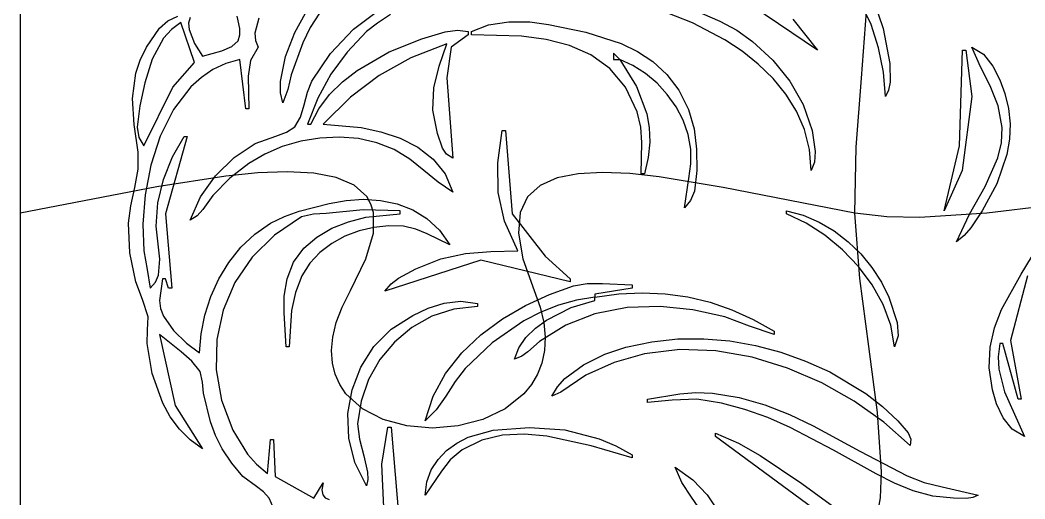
# Model space of a CAD drawing. Extents: x -47 to 700, y -217 to 268.
# Drawn here: x -25.1 to 59.2, y -170.5 to -130.3 of the extents above; entities that cross this region are included whole.
import ezdxf

# ---------------------------------------------------------------- set-up
doc = ezdxf.new("R2010")
doc.units = 0

msp = doc.modelspace()

# ---------------------------------------------------------------- linework, layer by layer
at = {"layer": 'Layer 1'}
for p, q in [((-25.0553, -6.53888), (-25.0553, -216.539)), ((41.8114, -132.86303), (34.29765, -127.76773)), ((46.309727, -130.712703), (45.423445, -128.872932)), ((46.532173, -128.757369), (47.33821, -131.04967)), ((-2.007656, -131.375747), (-1.11256, -129.75418)), ((0.05322, -129.75418), (-0.714631, -130.962353)), ((2.900752, -131.09487), (5.128953, -129.416432)), ((31.330086, -130.576884), (28.489037, -129.45423)), ((30.67006, -129.14907), (33.635122, -130.419986)), ((45.510794, -135.216031), (45.925423, -129.610387)), ((-13.369256, -131.032558), (-12.667794, -130.415221)), ((-12.667794, -130.415221), (-11.82127, -130.01301)), ((-11.56253, -130.53139), (-12.362492, -131.120297)), ((-10.44012, -133.89966), (-11.56253, -130.53139)), ((-10.783595, -130.118353), (-10.927148, -130.594698)), ((-10.927148, -130.594698), (-10.882883, -131.139387)), ((-6.637424, -131.053567), (-6.85595, -130.01308)), ((-5.023647, -130.185113), (-5.358438, -131.445013)), ((4.913598, -130.594888), (3.98341, -131.3086)), ((6.004962, -129.875749), (4.913598, -130.594888)), ((14.238812, -130.739408), (15.94588, -130.492702)), ((15.94588, -130.492702), (17.695601, -130.502793)), ((17.695601, -130.502793), (19.26975, -130.70399)), ((34.03834, -131.99954), (31.330086, -130.576884)), ((33.635122, -130.419986), (35.060924, -131.196124)), ((39.73866, -130.27197), (41.8114, -132.86303)), ((-14.45573, -132.60406), (-13.369256, -131.032558)), ((-12.362492, -131.120297), (-13.021542, -131.851873)), ((-10.882883, -131.139387), (-10.415129, -132.30975)), ((-6.615339, -131.590608), (-6.637424, -131.053567)), ((-5.358438, -131.445013), (-5.314853, -132.046133)), ((-2.792613, -133.406651), (-2.007656, -131.375747)), ((-0.714631, -130.962353), (-1.334904, -132.243024)), ((0.976171, -133.139203), (2.900752, -131.09487)), ((3.98341, -131.3086), (2.379231, -133.026319)), ((8.64721, -131.91322), (10.603737, -131.322036)), ((10.603737, -131.322036), (11.615359, -131.186719)), ((11.615359, -131.186719), (12.53328, -131.3086)), ((12.53328, -131.3086), (12.53328, -131.5675)), ((12.79262, -131.3086), (14.238812, -130.739408)), ((12.79262, -131.5675), (12.79262, -131.3086)), ((19.26975, -130.70399), (22.384472, -131.356243)), ((22.384472, -131.356243), (25.35456, -132.295031)), ((35.060924, -131.196124), (36.37049, -132.12873)), ((46.9474, -132.676356), (46.309727, -130.712703)), ((47.33821, -131.04967), (47.881365, -133.982542)), ((-13.021542, -131.851873), (-13.988404, -133.620851)), ((-7.300418, -132.554883), (-6.76965, -132.08582)), ((-6.76965, -132.08582), (-6.615339, -131.590608)), ((-5.314853, -132.046133), (-5.08533, -132.60396)), ((-1.334904, -132.243024), (-2.32183, -134.93577)), ((5.90794, -133.01427), (8.64721, -131.91322)), ((12.53328, -131.5675), (11.10856, -132.60413)), ((17.007281, -131.70416), (12.79262, -131.5675)), ((19.065957, -131.975558), (17.007281, -131.70416)), ((21.019676, -132.471731), (19.065957, -131.975558)), ((25.35456, -132.295031), (26.73336, -132.965555)), ((35.497032, -132.955554), (34.03834, -131.99954)), ((36.37049, -132.12873), (38.070445, -133.71151)), ((-14.993536, -133.708384), (-14.45573, -132.60406)), ((-10.415129, -132.30975), (-9.7488, -133.38134)), ((-9.7488, -133.38135), (-8.130285, -132.931202)), ((-8.130285, -132.931202), (-7.300418, -132.554883)), ((-5.08533, -132.60396), (-5.719031, -133.740988)), ((-0.5946, -135.45409), (0.976171, -133.139203)), ((2.379231, -133.026319), (1.018667, -134.88536)), ((3.204599, -134.566887), (5.90794, -133.01427)), ((10.71995, -132.34472), (7.700505, -133.507)), ((10.077158, -134.213532), (10.71995, -132.34472)), ((11.10856, -132.60413), (10.71995, -135.19519)), ((22.814051, -133.259728), (21.019676, -132.471731)), ((25.22909, -133.64024), (24.71078, -133.12245)), ((24.71078, -133.12245), (24.71078, -133.64024)), ((26.73336, -132.965555), (28.013593, -133.820126)), ((36.857236, -134.033217), (35.497032, -132.955554)), ((47.345059, -134.707469), (46.9474, -132.676356)), ((53.72973, -140.8951), (53.98914, -132.86303)), ((53.98914, -132.86303), (54.24804, -132.86303)), ((54.24804, -132.86303), (54.76636, -136.74962)), ((55.498455, -134.256377), (54.76633, -132.60413)), ((54.76633, -132.60413), (55.752189, -133.202047)), ((-15.349606, -134.789789), (-14.993536, -133.708384)), ((-13.988404, -133.620851), (-14.606101, -135.593959)), ((-12.25396, -135.9724), (-10.44012, -133.89966)), ((-9.7488, -133.38134), (-9.7488, -133.38135)), ((-7.811252, -133.985226), (-8.880769, -134.493234)), ((-6.63975, -133.64059), (-7.811252, -133.985226)), ((-6.12144, -137.78607), (-6.63975, -133.64059)), ((-5.719031, -133.740988), (-5.929279, -135.050059)), ((-3.212578, -135.489758), (-2.792613, -133.406651)), ((7.700505, -133.507), (5.060944, -134.977112)), ((24.394693, -134.406596), (22.814051, -133.259728)), ((24.71078, -133.64024), (25.22909, -133.64024)), ((26.342513, -134.148625), (25.22909, -133.64024)), ((25.22909, -133.64024), (26.637145, -135.920791)), ((28.013593, -133.820126), (29.174457, -134.896217)), ((38.070445, -133.71151), (39.507786, -135.460964)), ((47.881365, -133.982542), (47.902918, -135.549813)), ((55.752189, -133.202047), (56.526121, -134.195578)), ((-15.622042, -136.927869), (-15.349606, -134.789789)), ((-8.880769, -134.493234), (-9.851027, -135.148446)), ((1.976863, -135.516787), (3.204599, -134.566887)), ((9.648762, -136.033305), (10.077158, -134.213532)), ((25.707212, -135.979384), (24.394693, -134.406596)), ((27.394277, -134.822037), (26.342513, -134.148625)), ((28.362568, -135.639511), (27.394277, -134.822037)), ((38.089364, -135.230992), (36.857236, -134.033217)), ((47.5113, -136.74962), (47.345059, -134.707469)), ((56.301395, -135.862649), (55.498455, -134.256377)), ((56.526121, -134.195578), (57.11107, -135.365032)), ((-14.606101, -135.593959), (-15.01762, -137.52683)), ((-9.851027, -135.148446), (-10.724749, -135.934689)), ((-5.929279, -135.050059), (-5.86254, -137.78607)), ((-3.206048, -136.439282), (-3.212578, -135.489758)), ((-2.32183, -134.93577), (-2.612914, -136.17583)), ((-0.953667, -136.382823), (-0.5946, -135.45409)), ((1.018667, -134.88536), (-0.090328, -136.899186)), ((0.890663, -136.584681), (1.976863, -135.516787)), ((5.060944, -134.977112), (2.659835, -136.815163)), ((10.71995, -135.19519), (11.23775, -141.93173)), ((29.225571, -136.580081), (28.362568, -135.639511)), ((29.174457, -134.896217), (30.19515, -136.2313)), ((39.163824, -136.547345), (38.089364, -135.230992)), ((39.507786, -135.460964), (40.6286, -137.412015)), ((45.071555, -141.008473), (45.510794, -135.216031)), ((47.902918, -135.549813), (47.770316, -136.216016)), ((57.11107, -135.365032), (57.52998, -136.49072)), ((-14.6719, -140.8951), (-12.25396, -135.9724)), ((-10.724749, -135.934689), (-12.193493, -137.835593)), ((-3.0127, -137.26793), (-3.206048, -136.439282)), ((-2.612914, -136.17583), (-3.01274, -137.26793)), ((-1.220073, -137.459447), (-0.953667, -136.382823)), ((9.561658, -137.887353), (9.648762, -136.033305)), ((26.69722, -138.04514), (25.707212, -135.979384)), ((26.637145, -135.920791), (27.500976, -138.190454)), ((30.19515, -136.2313), (31.014155, -137.837785)), ((47.770316, -136.216016), (47.51132, -136.74959)), ((56.973715, -137.523796), (56.301395, -135.862649)), ((57.52998, -136.49072), (57.846274, -137.763479)), ((-15.484053, -139.106365), (-15.622042, -136.927869)), ((-3.01274, -137.26793), (-3.0127, -137.26793)), ((-0.090328, -136.899186), (-0.9398, -139.08126)), ((-0.009816, -137.772272), (0.890663, -136.584681)), ((2.659835, -136.815163), (0.35575, -139.08126)), ((29.961472, -137.622781), (29.225571, -136.580081)), ((40.051027, -137.980741), (39.163824, -136.547345)), ((47.51132, -136.74959), (47.5113, -136.74962)), ((54.76636, -136.74962), (53.94522, -142.96784)), ((-15.01762, -137.52683), (-15.232521, -139.319415)), ((-12.193493, -137.835593), (-13.308805, -140.066584)), ((-5.86254, -137.78607), (-6.12144, -137.78607)), ((-1.529922, -138.494315), (-1.220073, -137.459447)), ((-0.68039, -139.08126), (-0.009816, -137.772272)), ((9.94274, -139.85899), (9.561658, -137.887353)), ((26.995967, -139.315289), (26.69722, -138.04514)), ((27.500976, -138.190454), (27.705829, -139.362619)), ((30.548457, -138.746645), (29.961472, -137.622781)), ((31.014155, -137.837785), (31.477647, -139.468414)), ((40.721384, -139.529646), (40.051027, -137.980741)), ((40.6286, -137.412015), (41.37897, -139.59959)), ((57.31398, -139.34067), (56.973715, -137.523796)), ((57.846274, -137.763479), (57.966558, -139.049711)), ((-2.01932, -139.29778), (-1.529922, -138.494315)), ((30.964711, -139.930706), (30.548457, -138.746645)), ((-15.14665, -141.41334), (-15.484053, -139.106365)), ((-15.232521, -139.319415), (-15.103183, -140.1877)), ((-3.606016, -140.074149), (-2.710052, -139.745375)), ((-2.710052, -139.745375), (-2.01932, -139.29778)), ((-0.9398, -139.08126), (-0.68039, -139.08126)), ((0.35575, -139.08126), (3.536917, -139.340572)), ((3.536917, -139.340572), (5.202981, -139.701075)), ((5.202981, -139.701075), (6.817687, -140.247795)), ((10.368249, -141.09594), (9.94274, -139.85899)), ((15.020312, -142.30892), (15.38461, -139.59958)), ((15.38461, -139.59958), (15.64351, -139.59958)), ((15.64351, -139.59958), (16.20471, -146.59553)), ((27.087612, -140.610977), (26.995967, -139.315289)), ((27.705829, -139.362619), (27.74705, -140.581764)), ((31.477647, -139.468414), (31.677773, -141.16462)), ((41.145305, -141.192524), (40.721384, -139.529646)), ((41.37897, -139.59959), (41.622517, -141.355789)), ((57.251937, -140.643881), (57.31398, -139.34067)), ((57.966558, -139.049711), (57.909712, -140.336667)), ((-15.103183, -140.1877), (-14.6719, -140.8951)), ((-13.308805, -140.066584), (-14.09249, -142.4983)), ((-11.04465, -140.11769), (-12.85798, -146.59534)), ((-12.282836, -141.815321), (-11.30355, -140.11769)), ((-11.30355, -140.11769), (-11.04465, -140.11769)), ((-7.111587, -141.859616), (-5.34419, -140.67909)), ((-5.34419, -140.67909), (-3.606016, -140.074149)), ((-1.524597, -140.502414), (-3.081652, -140.955136)), ((0.089806, -140.232087), (-1.524597, -140.502414)), ((1.721265, -140.15529), (0.089806, -140.232087)), ((3.329486, -140.283156), (1.721265, -140.15529)), ((4.874179, -140.626818), (3.329486, -140.283156)), ((6.31505, -141.19741), (4.874179, -140.626818)), ((6.817687, -140.247795), (8.304777, -141.004975)), ((27.04293, -143.22726), (27.087612, -140.610977)), ((27.74705, -140.581764), (27.615447, -141.864455)), ((31.18842, -141.154), (30.964711, -139.930706)), ((56.956189, -141.900613), (57.251937, -140.643881)), ((57.909712, -140.336667), (57.694615, -141.611599)), ((-15.146341, -142.845437), (-15.14665, -141.41334)), ((-14.6719, -140.8951), (-14.6719, -140.8951)), ((-3.081652, -140.955136), (-4.541067, -141.579119)), ((7.616755, -142.004527), (6.31505, -141.19741)), ((8.304777, -141.004975), (9.587989, -141.996855)), ((10.709136, -141.593971), (10.368249, -141.09594)), ((31.195088, -142.404334), (31.18842, -141.154)), ((31.677773, -141.16462), (31.70668, -142.96784)), ((41.2932, -142.96784), (41.145305, -141.192524)), ((41.622517, -141.355789), (41.566555, -142.258802)), ((44.9472, -146.539), (45.071555, -141.008473)), ((52.4342, -146.33611), (53.72973, -140.8951)), ((-13.03402, -143.699265), (-12.282836, -141.815321)), ((-8.671906, -143.392906), (-7.111587, -141.859616)), ((-5.86255, -142.36323), (-7.472598, -143.594677)), ((-4.541067, -141.579119), (-5.86255, -142.36323)), ((8.81759, -142.95896), (7.616755, -142.004527)), ((9.587989, -141.996855), (10.591067, -143.247676)), ((11.23775, -141.93173), (10.709136, -141.593971)), ((15.050647, -144.791937), (15.020312, -142.30892)), ((27.615447, -141.864455), (27.30183, -143.22726)), ((31.039739, -143.630549), (31.195088, -142.404334)), ((41.566555, -142.258802), (41.29317, -142.96786)), ((55.891931, -144.307654), (56.956189, -141.900613)), ((57.694615, -141.611599), (56.865189, -144.074394)), ((-15.42121, -144.373903), (-15.146341, -142.845437)), ((-14.09249, -142.4983), (-14.566351, -145.001381)), ((-5.122705, -143.158219), (-7.81009, -143.426969)), ((-2.64425, -143.0615), (-5.122705, -143.158219)), ((-0.4331, -143.174547), (-2.64425, -143.0615)), ((1.452371, -143.535094), (-0.4331, -143.174547)), ((9.99783, -143.928685), (8.81759, -142.95896)), ((10.591067, -143.247676), (11.23775, -144.78168)), ((21.735503, -143.222997), (19.977762, -143.574645)), ((23.78075, -143.11775), (21.735503, -143.222997)), ((26.067286, -143.220511), (23.78075, -143.11775)), ((28.548895, -143.492887), (26.067286, -143.220511)), ((27.30183, -143.22726), (27.04293, -143.22726)), ((31.70668, -142.96784), (31.493011, -144.676076)), ((41.29317, -142.96786), (41.2932, -142.96784)), ((53.94522, -142.96784), (52.4342, -146.33611)), ((-7.81009, -143.426969), (-13.578156, -144.329625)), ((-13.503009, -145.670862), (-13.03402, -143.699265)), ((-9.92862, -145.177845), (-8.671906, -143.392906)), ((-7.472598, -143.594677), (-8.88562, -145.04058)), ((2.95379, -144.180875), (1.452371, -143.535094)), ((11.23775, -144.78168), (9.99783, -143.928685)), ((19.977762, -143.574645), (18.553741, -144.211087)), ((33.912469, -144.392906), (28.548895, -143.492887)), ((30.6701, -146.07721), (31.039739, -143.630549)), ((56.865189, -144.074394), (55.62932, -146.33611)), ((-13.578156, -144.329625), (-25.053, -146.539)), ((-15.763954, -145.91192), (-15.42121, -144.373903)), ((4.012781, -145.149625), (2.95379, -144.180875)), ((15.571847, -147.204977), (15.050647, -144.791937)), ((18.553741, -144.211087), (17.509656, -145.170719)), ((31.493011, -144.676076), (31.178463, -145.466511)), ((44.947, -146.539), (33.912469, -144.392906)), ((54.577903, -146.627828), (55.891931, -144.307654)), ((-14.566351, -145.001381), (-14.752193, -147.446465)), ((-13.63571, -147.63145), (-13.503009, -145.670862)), ((-10.7852, -147.11332), (-9.92862, -145.177845)), ((-8.88562, -145.04058), (-9.719748, -146.235875)), ((-1.650984, -146.379724), (0.874, -145.73133)), ((0.874, -145.73133), (2.285234, -145.465452)), ((2.285234, -145.465452), (3.726743, -145.3696)), ((3.726743, -145.3696), (5.162228, -145.458441)), ((4.358125, -145.766905), (4.012781, -145.149625)), ((4.570972, -146.479078), (4.358125, -145.766905)), ((5.162228, -145.458441), (6.555388, -145.746643)), ((6.555388, -145.746643), (7.869924, -146.248873)), ((17.509656, -145.170719), (16.891724, -146.491932)), ((31.178463, -145.466511), (30.67005, -146.07721)), ((-15.96727, -147.37267), (-15.763954, -145.91192)), ((-12.85798, -146.59534), (-12.34018, -152.81356)), ((-9.719748, -146.235875), (-10.193163, -146.75967)), ((-2.880101, -146.804621), (-1.650984, -146.379724)), ((-0.439834, -146.608315), (-1.45763, -146.85425)), ((0.61511, -146.55246), (-0.439834, -146.608315)), ((3.717524, -146.250209), (0.61511, -146.55246)), ((6.83334, -146.33594), (3.717524, -146.250209)), ((3.946799, -146.87575), (6.83334, -146.59536)), ((4.569988, -148.206969), (4.570972, -146.479078)), ((6.83334, -146.59536), (6.83334, -146.33594)), ((7.869924, -146.248873), (9.069538, -146.979799)), ((16.20471, -146.59553), (18.96837, -150.13589)), ((16.891724, -146.491932), (16.74616, -148.213121)), ((30.67005, -146.07721), (30.6701, -146.07721)), ((39.22142, -146.59554), (39.22142, -146.33613)), ((39.22142, -146.33613), (40.623665, -146.707129)), ((40.856052, -147.373306), (39.22142, -146.59554)), ((47.632261, -146.841869), (44.947, -146.539)), ((45.374134, -152.023824), (44.9472, -146.539)), ((56.013094, -146.544469), (50.404871, -146.90648)), ((55.62932, -146.33611), (54.668886, -147.764206)), ((61.373582, -145.900035), (56.013094, -146.544469)), ((-15.844129, -149.848679), (-15.96727, -147.37267)), ((-14.752193, -147.446465), (-14.67182, -149.70419)), ((-10.193163, -146.75967), (-10.78525, -147.11332)), ((-10.78525, -147.11332), (-10.7852, -147.11332)), ((-5.372085, -148.292438), (-4.0487, -147.37257)), ((-4.0487, -147.37257), (-2.880101, -146.804621)), ((-1.45763, -146.85425), (-3.728016, -148.37546)), ((1.089935, -147.796485), (2.485479, -147.248616)), ((2.485479, -147.248616), (3.946799, -146.87575)), ((9.069538, -146.979799), (10.11793, -147.954089)), ((16.68014, -149.70438), (15.571847, -147.204977)), ((40.623665, -146.707129), (41.961953, -147.277967)), ((42.436975, -148.386724), (40.856052, -147.373306)), ((41.961953, -147.277967), (43.221394, -148.025274)), ((50.404871, -146.90648), (47.632261, -146.841869)), ((53.4708, -148.92717), (54.577903, -146.627828)), ((-13.325982, -150.387426), (-13.63571, -147.63145)), ((-6.539241, -149.398584), (-5.372085, -148.292438)), ((-0.181479, -148.534277), (1.089935, -147.796485)), ((3.3695, -148.019053), (2.182408, -148.468759)), ((4.605551, -147.727286), (3.3695, -148.019053)), ((3.951456, -150.371031), (4.569988, -148.206969)), ((5.857481, -147.596933), (4.605551, -147.727286)), ((7.09221, -147.63147), (5.857481, -147.596933)), ((8.131529, -147.862458), (7.09221, -147.63147)), ((9.097013, -148.270989), (8.131529, -147.862458)), ((10.9788, -149.18641), (9.097013, -148.270989)), ((10.11793, -147.954089), (10.9788, -149.18641)), ((16.74616, -148.213121), (17.11918, -150.372679)), ((43.221394, -148.025274), (44.387095, -148.925682)), ((54.668886, -147.764206), (54.113828, -148.407844)), ((-3.728016, -148.37546), (-5.592993, -150.225232)), ((-1.270406, -149.47691), (-0.181479, -148.534277)), ((1.077355, -149.072929), (0.087423, -149.828087)), ((2.182408, -148.468759), (1.077355, -149.072929)), ((43.919455, -149.605804), (42.436975, -148.386724)), ((44.387095, -148.925682), (45.444166, -149.955826)), ((54.113828, -148.407844), (53.4708, -148.92717)), ((53.4708, -148.92717), (53.4708, -148.92717)), ((58.892797, -151.654556), (60.72584, -148.6683)), ((-15.36266, -152.29537), (-15.844129, -149.848679)), ((-14.67182, -149.70419), (-14.384802, -151.254188)), ((-7.545645, -150.660782), (-6.539241, -149.398584)), ((-2.118492, -150.639301), (-1.270406, -149.47691)), ((0.087423, -149.828087), (-0.754309, -150.73076)), ((10.227399, -150.377887), (12.29612, -149.92517)), ((12.29612, -149.92517), (14.419254, -149.739941)), ((14.419254, -149.739941), (16.68014, -149.70438)), ((45.258761, -151.000554), (43.919455, -149.605804)), ((45.444166, -149.955826), (46.377717, -151.092335)), ((-13.445366, -151.74041), (-13.325982, -150.387426)), ((-8.386771, -152.048803), (-7.545645, -150.660782)), ((-5.592993, -150.225232), (-7.033492, -152.341218)), ((-2.66738, -152.03637), (-2.118492, -150.639301)), ((-0.754309, -150.73076), (-1.41476, -151.77747)), ((2.657, -153.009), (3.951456, -150.371031)), ((13.57077, -150.4816), (5.5387, -153.07265)), ((8.12975, -151.21591), (10.227399, -150.377887)), ((21.08452, -152.29545), (13.57077, -150.4816)), ((17.11918, -150.372679), (18.057, -153.009)), ((18.96837, -150.13589), (21.08452, -152.03654)), ((-14.384802, -151.254188), (-14.15351, -152.81356)), ((6.686497, -151.97397), (8.12975, -151.21591)), ((46.410161, -152.540983), (45.258761, -151.000554)), ((46.377717, -151.092335), (47.172855, -152.311842)), ((57.263642, -154.617531), (58.892797, -151.654556)), ((-14.789325, -153.76329), (-15.36266, -152.29537)), ((-14.15351, -152.81356), (-13.706815, -152.3243)), ((-13.706815, -152.3243), (-13.445366, -151.74041)), ((-13.11739, -152.03635), (-13.37629, -153.85019)), ((-12.85798, -152.03635), (-13.11739, -152.03635)), ((-12.59908, -152.81356), (-12.85798, -152.03635)), ((-9.058096, -153.532419), (-8.386771, -152.048803)), ((-7.033492, -152.341218), (-8.030447, -154.661073)), ((-2.898966, -153.490851), (-2.66738, -152.03637)), ((-1.41476, -151.77747), (-1.954841, -153.178995)), ((5.5387, -153.07265), (6.056029, -152.451602)), ((6.056029, -152.451602), (6.686497, -151.97397)), ((21.08452, -152.03654), (21.08452, -152.29545)), ((21.3434, -152.64116), (22.506376, -152.443145)), ((22.506376, -152.443145), (23.7818, -152.433802)), ((23.7818, -152.433802), (26.26661, -152.55436)), ((46.125794, -157.723219), (45.374134, -152.023824)), ((47.172855, -152.311842), (47.81469, -153.59098)), ((59.43032, -151.77716), (58.00508, -157.21817)), ((-12.34018, -152.81356), (-12.59908, -152.81356)), ((-1.954841, -153.178995), (-2.284659, -154.690868)), ((1.944758, -154.407633), (2.657, -153.009)), ((17.331723, -154.278805), (19.334623, -153.355501)), ((18.057, -153.009), (18.567621, -154.407633)), ((19.334623, -153.355501), (21.3434, -152.64116)), ((23.1572, -153.59096), (25.145095, -153.312226)), ((26.26661, -152.81377), (23.15724, -153.33157)), ((23.15724, -153.33157), (23.15724, -153.59099)), ((25.145095, -153.312226), (27.107726, -153.213251)), ((26.26661, -152.55436), (26.26661, -152.81377)), ((27.107726, -153.213251), (29.042088, -153.294868)), ((29.042088, -153.294868), (30.945176, -153.557906)), ((47.328922, -154.197102), (46.410161, -152.540983)), ((-14.32654, -155.23214), (-14.789325, -153.76329)), ((-13.37629, -153.85019), (-13.286251, -154.529518)), ((-9.555095, -155.081405), (-9.058096, -153.532419)), ((-2.917317, -154.891245), (-2.898966, -153.490851)), ((9.172754, -154.509366), (10.516066, -154.078531)), ((10.516066, -154.078531), (11.896888, -153.911361)), ((11.896888, -153.911361), (13.31185, -154.10925)), ((13.31185, -154.10925), (13.31185, -154.36814)), ((21.614186, -153.817334), (20.094956, -154.236645)), ((21.161887, -154.440751), (23.15721, -153.84986)), ((23.15724, -153.59099), (21.614186, -153.817334)), ((23.15721, -153.84986), (23.1572, -153.59096)), ((30.945176, -153.557906), (32.813986, -154.003199)), ((32.813986, -154.003199), (34.645513, -154.631578)), ((47.970313, -155.938918), (47.328922, -154.197102)), ((47.81469, -153.59098), (48.504961, -155.699191)), ((-13.286251, -154.529518), (-13.037511, -155.182355)), ((-8.030447, -154.661073), (-8.56479, -157.122449)), ((-2.75318, -157.73628), (-2.917317, -154.891245)), ((-2.284659, -154.690868), (-2.49428, -157.73628)), ((1.450506, -155.716031), (1.944758, -154.407633)), ((7.87032, -155.10247), (9.172754, -154.509366)), ((11.320941, -154.577645), (9.47279, -155.174353)), ((13.31185, -154.36814), (11.320941, -154.577645)), ((15.396649, -155.406568), (17.331723, -154.278805)), ((18.613753, -154.826522), (17.184779, -155.564562)), ((18.567621, -154.407633), (18.87326, -155.716031)), ((20.094956, -154.236645), (18.613753, -154.826522)), ((19.08802, -155.50184), (21.161887, -154.440751)), ((23.15721, -154.97279), (20.71476, -155.914909)), ((25.864409, -154.458005), (23.15721, -154.97279)), ((28.611222, -154.363884), (25.864409, -154.458005)), ((31.35153, -154.639069), (28.611222, -154.363884)), ((34.03921, -155.2322), (31.35153, -154.639069)), ((34.645513, -154.631578), (36.436752, -155.443874)), ((56.672128, -156.159817), (57.263642, -154.617531)), ((-14.36419, -156.344936), (-14.32654, -155.23214)), ((-13.037511, -155.182355), (-12.192191, -156.387953)), ((-9.873245, -156.665531), (-9.555095, -155.081405)), ((1.160146, -156.934195), (1.450506, -155.716031)), ((6.076739, -156.258208), (7.87032, -155.10247)), ((9.47279, -155.174353), (7.800757, -156.110553)), ((13.591351, -156.734287), (15.396649, -155.406568)), ((17.184779, -155.564562), (14.540332, -157.395523)), ((18.155696, -156.188276), (19.08802, -155.50184)), ((18.87326, -155.716031), (18.988014, -156.934195)), ((36.108936, -156.001117), (34.03921, -155.2322)), ((36.436752, -155.443874), (38.1847, -156.44092)), ((48.504961, -155.699191), (48.59133, -156.818612)), ((-14.41234, -157.47748), (-14.36419, -156.344936)), ((-11.552159, -158.174224), (-13.37622, -156.70027)), ((-13.37622, -156.70027), (-12.0378, -162.65907)), ((-12.192191, -156.387953), (-11.096853, -157.425763)), ((-10.00802, -158.25457), (-9.873245, -156.665531)), ((4.617476, -157.726969), (6.076739, -156.258208)), ((7.800757, -156.110553), (6.338201, -157.338535)), ((11.977778, -158.25746), (13.591351, -156.734287)), ((17.364613, -156.967741), (18.155696, -156.188276)), ((20.71476, -155.914909), (18.49341, -157.30495)), ((38.1847, -156.69982), (36.108936, -156.001117)), ((38.1847, -156.44092), (38.1847, -156.69982)), ((48.2896, -157.73644), (47.970313, -155.938918)), ((56.307512, -157.779716), (56.672128, -156.159817)), ((-13.970274, -159.992739), (-14.41234, -157.47748)), ((-11.096853, -157.425763), (-10.00802, -158.25457)), ((-8.56479, -157.122449), (-8.617453, -159.663002)), ((1.059578, -158.062125), (1.160146, -156.934195)), ((6.338201, -157.338535), (5.118483, -158.810587)), ((14.540332, -157.395523), (12.27524, -159.55031)), ((16.768396, -157.832064), (17.364613, -156.967741)), ((18.49341, -157.30495), (17.516935, -158.152027)), ((18.988014, -156.934195), (18.925984, -158.062125)), ((25.74808, -157.77933), (27.923948, -157.321594)), ((27.923948, -157.321594), (30.110462, -157.086208)), ((30.110462, -157.086208), (32.296821, -157.064401)), ((32.296821, -157.064401), (34.472225, -157.247401)), ((34.472225, -157.247401), (36.625873, -157.626439)), ((48.59133, -156.818612), (48.2896, -157.73646)), ((57.09816, -157.47759), (56.978975, -158.590176)), ((57.35757, -157.47759), (57.09816, -157.47759)), ((58.6531, -162.14138), (57.35757, -157.47759)), ((58.00508, -157.21817), (58.912, -162.14138)), ((-10.638863, -158.958734), (-11.552159, -158.174224)), ((-2.49428, -157.73628), (-2.75318, -157.73628)), ((1.134704, -159.09982), (1.059578, -158.062125)), ((3.512203, -159.442371), (4.617476, -157.726969)), ((10.617879, -159.971581), (11.977778, -158.25746)), ((16.42067, -158.77307), (16.768396, -157.832064)), ((17.516935, -158.152027), (17.017995, -158.5134)), ((18.925984, -158.062125), (18.701269, -159.09982)), ((22.2026, -159.241687), (23.981393, -158.366143)), ((23.981393, -158.366143), (25.74808, -157.77933)), ((27.3025, -158.34105), (24.775316, -159.059937)), ((30.270799, -157.981064), (27.3025, -158.34105)), ((33.298905, -158.087842), (30.270799, -157.981064)), ((36.330773, -158.616686), (33.298905, -158.087842)), ((36.625873, -157.626439), (38.746966, -158.192744)), ((38.746966, -158.192744), (40.824701, -158.937544)), ((46.84722, -163.254566), (46.125794, -157.723219)), ((48.2896, -157.73646), (48.2896, -157.73644)), ((56.228435, -159.50504), (56.307512, -157.779716)), ((-9.96506, -159.80912), (-10.638863, -158.958734)), ((1.371424, -160.047281), (1.134704, -159.09982)), ((5.118483, -158.810587), (4.174961, -160.478999)), ((17.017995, -158.5134), (16.42067, -158.77307)), ((18.701269, -159.09982), (18.327967, -160.047281)), ((20.641989, -160.411701), (22.2026, -159.241687)), ((24.775316, -159.059937), (22.37981, -160.11148)), ((39.310355, -159.522895), (36.330773, -158.616686)), ((40.824701, -158.937544), (42.84828, -159.85207)), ((56.978975, -158.590176), (57.029451, -159.616808)), ((-13.08382, -162.461007), (-13.970274, -159.992739)), ((-9.74413, -160.696667), (-9.96506, -159.80912)), ((-8.617453, -159.663002), (-8.169369, -162.220384)), ((1.755639, -160.904508), (1.371424, -160.047281)), ((2.780592, -161.338034), (3.512203, -159.442371)), ((9.573603, -161.872149), (10.617879, -159.971581)), ((12.27524, -159.55031), (11.444839, -160.646263)), ((18.327967, -160.047281), (17.820177, -160.904508)), ((42.181605, -160.761771), (39.310355, -159.522895)), ((42.84828, -159.85207), (45.870627, -161.661696)), ((56.49354, -161.3636), (56.228435, -159.50504)), ((57.029451, -159.616808), (57.516222, -161.503542)), ((-9.66276, -161.62296), (-9.74413, -160.696667)), ((2.27325, -161.6715), (1.755639, -160.904508)), ((4.174961, -160.478999), (3.540997, -162.296061)), ((11.444839, -160.646263), (10.657559, -161.86799)), ((17.820177, -160.904508), (17.192, -161.6715)), ((20.015467, -161.108926), (20.641989, -160.411701)), ((22.37981, -160.11148), (20.980075, -161.078727)), ((44.888477, -162.288613), (42.181605, -160.761771)), ((-9.086009, -164.025285), (-9.66276, -161.62296)), ((3.652264, -162.934781), (2.27325, -161.6715)), ((2.442319, -163.347576), (2.780592, -161.338034)), ((17.192, -161.6715), (15.630877, -162.934781)), ((19.52985, -161.88192), (20.015467, -161.108926)), ((20.284728, -161.549177), (19.52985, -161.88192)), ((20.980075, -161.078727), (20.284728, -161.549177)), ((27.56244, -162.14137), (30.261859, -161.689094)), ((30.261859, -161.689094), (31.620401, -161.580581)), ((31.620401, -161.580581), (33.00345, -161.62306)), ((33.00345, -161.62306), (35.261927, -161.99004)), ((45.870627, -161.661696), (47.270298, -162.751073)), ((56.840364, -162.521313), (56.49354, -161.3636)), ((57.516222, -161.503542), (59.1709, -165.25024)), ((-12.456041, -163.601753), (-13.08382, -162.461007)), ((-8.169369, -162.220384), (-7.20147, -164.73225)), ((3.540997, -162.296061), (3.24995, -164.21406)), ((8.9069, -163.95466), (9.573603, -161.872149)), ((10.657559, -161.86799), (9.837051, -163.031974)), ((27.56244, -162.40027), (27.56244, -162.14137)), ((29.630556, -162.219441), (27.56244, -162.40027)), ((31.70792, -162.14137), (29.630556, -162.219441)), ((33.759217, -162.460291), (31.70792, -162.14137)), ((35.738819, -162.985789), (33.759217, -162.460291)), ((35.261927, -161.99004), (37.407505, -162.60453)), ((37.407505, -162.60453), (39.465476, -163.414503)), ((47.374925, -164.058723), (44.888477, -162.288613)), ((57.3842, -163.684876), (56.840364, -162.521313)), ((58.912, -162.14138), (58.6531, -162.14138)), ((-12.0378, -162.65907), (-9.74854, -166.28676)), ((2.517055, -165.404617), (2.442319, -163.347576)), ((5.395672, -163.837125), (3.652264, -162.934781)), ((9.837051, -163.031974), (8.90697, -163.9547)), ((15.630877, -162.934781), (13.757391, -163.837125)), ((37.657881, -163.680823), (35.738819, -162.985789)), ((39.465476, -163.414503), (41.461132, -164.36793)), ((47.18345, -168.23525), (46.84722, -163.254566)), ((47.270298, -162.751073), (48.54871, -163.95466)), ((-11.695676, -164.639832), (-12.456041, -163.601753)), ((-8.664552, -165.185655), (-9.086009, -164.025285)), ((3.24995, -164.21406), (3.401587, -165.481928)), ((7.390682, -164.378531), (5.395672, -163.837125)), ((8.90697, -163.9547), (8.9069, -163.95466)), ((13.757391, -163.837125), (11.684334, -164.378531)), ((39.527554, -164.508347), (37.657881, -163.680823)), ((49.5849, -166.0274), (47.374925, -164.058723)), ((48.54871, -163.95466), (49.416422, -164.951389)), ((58.152046, -164.659449), (57.3842, -163.684876)), ((-10.795563, -165.544936), (-11.695676, -164.639832)), ((-7.20147, -164.73225), (-5.988654, -166.732146)), ((5.27891, -167.58221), (5.79722, -164.47284)), ((5.79722, -164.47284), (6.05612, -164.47284)), ((6.05612, -164.47284), (7.00593, -175.61424)), ((9.5245, -164.559), (7.390682, -164.378531)), ((11.684334, -164.378531), (9.5245, -164.559)), ((12.523911, -165.312675), (14.60716, -164.73187)), ((15.41217, -165.15709), (13.656, -165.568781)), ((14.60716, -164.73187), (17.652249, -164.500867)), ((17.247033, -165.068967), (15.41217, -165.15709)), ((19.122452, -165.23533), (17.247033, -165.068967)), ((17.652249, -164.500867), (20.636084, -164.714007)), ((20.636084, -164.714007), (23.520407, -165.454266)), ((33.26124, -165.25013), (33.26124, -164.99123)), ((33.26124, -164.99123), (35.189338, -165.829347)), ((43.163346, -166.412697), (39.527554, -164.508347)), ((41.461132, -164.36793), (45.366668, -166.49703)), ((49.416422, -164.951389), (49.659512, -165.495335)), ((59.1709, -165.25019), (58.152046, -164.659449)), ((-9.74854, -166.28676), (-10.795563, -165.544936)), ((-8.10833, -166.28676), (-8.664552, -165.185655)), ((-4.3081, -168.35942), (-4.04869, -165.50947)), ((-4.04869, -165.50947), (-3.78979, -165.50947)), ((-3.78979, -165.50947), (-3.66008, -168.61832)), ((3.024475, -167.442775), (2.517055, -165.404617)), ((3.401587, -165.481928), (3.77836, -166.898189)), ((10.717457, -166.436792), (11.570893, -165.80904)), ((11.570893, -165.80904), (12.523911, -165.312675)), ((13.656, -165.568781), (12.01666, -166.37312)), ((22.842414, -166.055192), (19.122452, -165.23533)), ((23.520407, -165.454266), (24.913296, -166.047995)), ((39.412773, -169.795474), (33.26124, -165.25013)), ((35.189338, -165.829347), (37.019123, -166.845937)), ((49.659512, -165.495335), (49.58482, -166.0274)), ((59.1709, -165.25024), (59.1709, -165.25019)), ((-7.311695, -167.504675), (-8.10833, -166.28676)), ((-5.988654, -166.732146), (-5.228295, -167.592266)), ((9.993991, -167.191493), (10.717457, -166.436792)), ((12.01666, -166.37312), (11.02399, -167.219997)), ((26.26696, -167.06403), (22.842414, -166.055192)), ((24.913296, -166.047995), (26.26696, -166.80462)), ((26.26696, -166.80462), (26.26696, -167.06403)), ((37.019123, -166.845937), (40.49649, -169.21096)), ((46.73542, -168.40249), (43.163346, -166.412697)), ((45.366668, -166.49703), (49.32645, -168.5756)), ((49.58482, -166.0274), (49.5849, -166.0274)), ((-6.38027, -168.6184), (-7.311695, -167.504675)), ((-5.228295, -167.592266), (-4.3081, -168.35942)), ((3.98425, -169.39567), (3.024475, -167.442775)), ((3.77836, -166.898189), (4.074507, -168.267782)), ((5.53781, -173.02322), (5.27891, -167.58221)), ((9.430877, -168.068702), (9.993991, -167.191493)), ((11.02399, -167.219997), (10.284859, -168.181462)), ((4.074507, -168.267782), (4.096797, -168.874123)), ((10.284859, -168.181462), (8.90729, -170.17288)), ((9.058502, -169.063977), (9.430877, -168.068702)), ((30.451462, -169.115433), (29.89297, -167.84119)), ((29.89297, -167.84119), (31.375313, -168.899431)), ((48.26834, -169.180974), (46.73542, -168.40249)), ((47.096192, -170.399525), (47.18345, -168.23525)), ((-5.216132, -169.469888), (-6.38027, -168.6184)), ((-3.66008, -168.61832), (-0.42152, -170.43216)), ((-0.42152, -170.43216), (0.35621, -169.13664)), ((0.35621, -169.13664), (0.258818, -169.749272)), ((4.096797, -168.874123), (3.98427, -169.39565)), ((8.90725, -170.17288), (9.058502, -169.063977)), ((31.258209, -170.350674), (30.451462, -169.115433)), ((31.375313, -168.899431), (32.577731, -170.161984)), ((40.49649, -169.21096), (43.918807, -171.679161)), ((49.848881, -169.827477), (48.26834, -169.180974)), ((49.32645, -168.5756), (50.776854, -169.121129)), ((50.776854, -169.121129), (52.274917, -169.494872)), ((-4.632124, -169.905667), (-5.216132, -169.469888)), ((-4.17834, -170.43224), (-4.632124, -169.905667)), ((0.258818, -169.749272), (0.330623, -170.159224)), ((0.330623, -170.159224), (0.542577, -170.409626)), ((3.98427, -169.39565), (3.98425, -169.39567)), ((8.90729, -170.17288), (8.90725, -170.17288)), ((32.577731, -170.161984), (33.525585, -171.592974)), ((42.495684, -172.055625), (39.412773, -169.795474)), ((51.492101, -170.268949), (49.848881, -169.827477)), ((52.274917, -169.494872), (55.28577, -170.17344)), ((55.28577, -170.17344), (54.837402, -170.37819)), ((-3.775428, -171.329936), (-4.17834, -170.43224)), ((0.542577, -170.409626), (0.86563, -170.543606)), ((32.91552, -172.76388), (31.258209, -170.350674)), ((46.779524, -172.282652), (47.096192, -170.399525)), ((53.21306, -170.43234), (51.492101, -170.268949)), ((54.31945, -170.44884), (53.21306, -170.43234)), ((54.837402, -170.37819), (54.31942, -170.44887)), ((54.31942, -170.44887), (54.31945, -170.44884))]:
    msp.add_line(p, q, dxfattribs=at)

doc.saveas('drawing.dxf')
